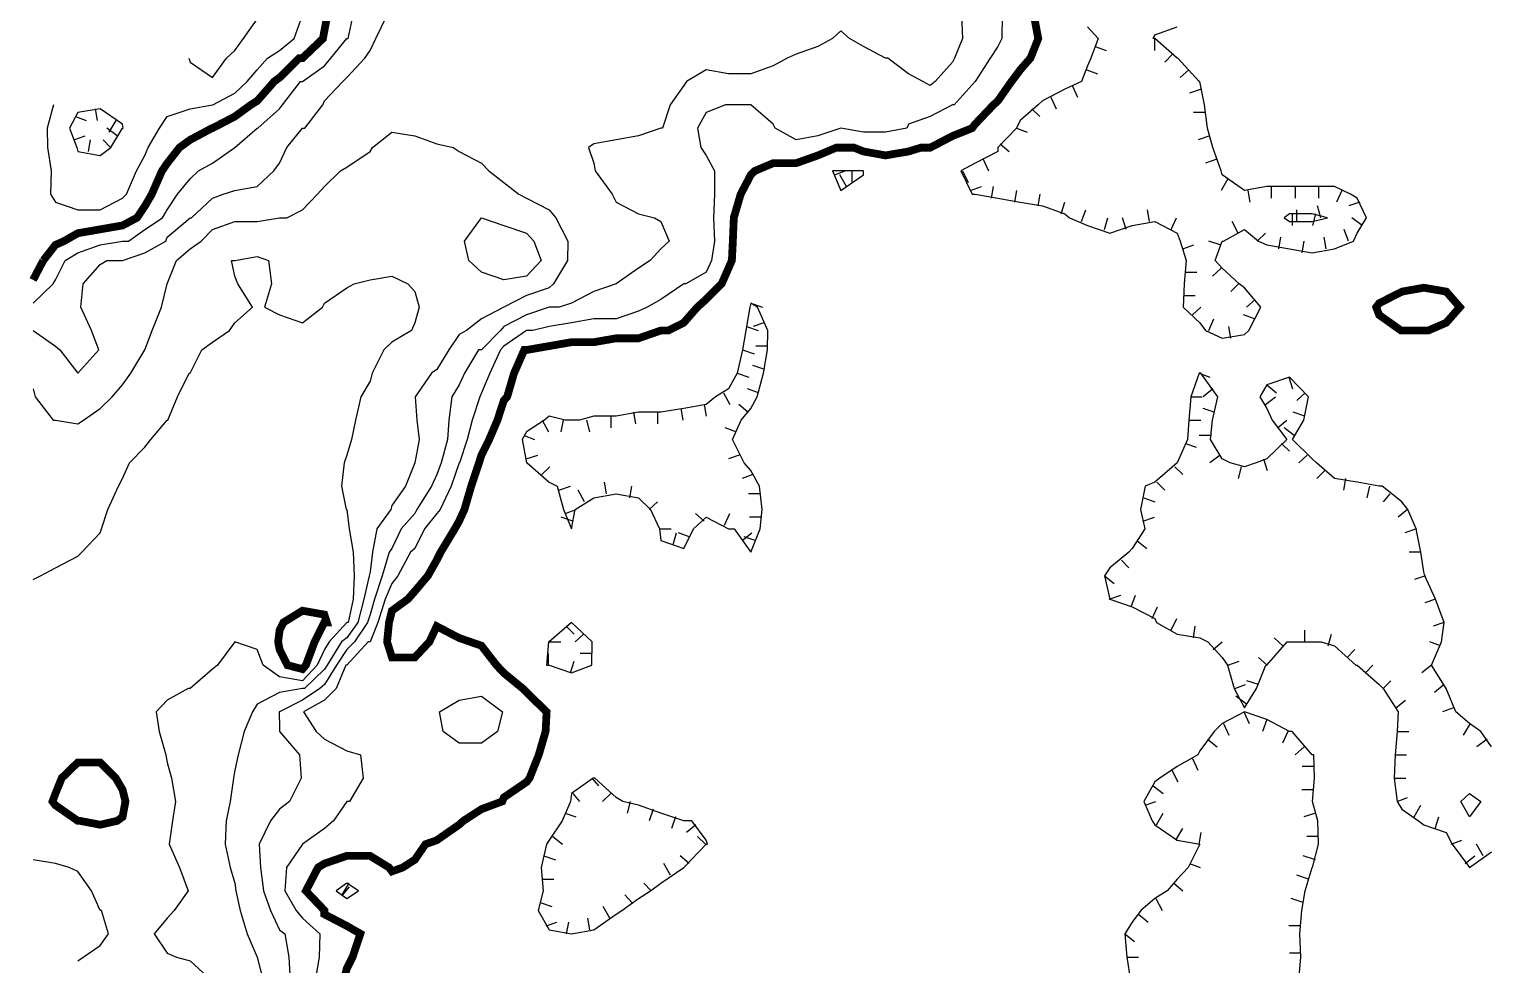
# Model space of a CAD drawing. Extents: x 628896 to 629898, y 4519176 to 4520140.
# Drawn here: x 628896.4 to 629083.9, y 4519316 to 4519436.2 of the extents above; entities that cross this region are included whole.
import ezdxf

# ---------------------------------------------------------------- set-up
doc = ezdxf.new("R2010")
doc.units = 0

msp = doc.modelspace()

# ---------------------------------------------------------------- linework, layer by layer
at = {"layer": 'GSLAYER', "linetype": 'CONTINUOUS', "flags": 128}
for points in [[(628896.9375, 4519401), (628899.5, 4519403.5), (628899.8125, 4519404), (628901.0625, 4519406.5), (628902.6875, 4519407.5), (628905.5625, 4519408.5), (628908.4375, 4519409), (628909.1875, 4519409), (628911.3125, 4519410.5), (628913.5625, 4519412), (628914.1875, 4519413), (628915.5, 4519415), (628917.125, 4519417), (628918.1875, 4519418), (628920, 4519419), (628922.875, 4519421), (628922.875, 4519421), (628925.75, 4519423.5), (628925.8125, 4519423.5), (628928.625, 4519426), (628929, 4519426.5), (628931.3125, 4519429.5), (628931.5625, 4519429.5), (628934.375, 4519431.5), (628935.1875, 4519432.5), (628937.25, 4519435), (628937.4375, 4519435), (628938.0625, 4519438)], [(628896.9375, 4519397.5), (628899.8125, 4519395.5), (628900.375, 4519395), (628902.6875, 4519392), (628905.375, 4519395), (628904.4375, 4519397.5), (628903.0625, 4519400.5), (628903.375, 4519403.5), (628905.5625, 4519406), (628906.4375, 4519406.5), (628908.4375, 4519406.5), (628911.3125, 4519407.5), (628914, 4519409), (628914.1875, 4519409.5), (628917.125, 4519412), (628917.3125, 4519412), (628920, 4519414.5), (628921.375, 4519415), (628922.875, 4519415.5), (628925.75, 4519416), (628927.875, 4519418), (628928.625, 4519419), (628929.5625, 4519421), (628931.5625, 4519423.5), (628931.875, 4519423.5), (628934.1875, 4519426.5), (628934.375, 4519427), (628936.75, 4519429.5), (628937.25, 4519430), (628939.5625, 4519432.5), (628940.25, 4519433.5), (628941, 4519435), (628942.4375, 4519438)], [(628908.9375, 4519415), (628910.25, 4519418), (628911.3125, 4519420), (628911.75, 4519421), (628913.1875, 4519423.5), (628914.1875, 4519425), (628917.125, 4519426), (628920, 4519426.5), (628920.0625, 4519426.5), (628922.875, 4519428), (628924.4375, 4519429.5), (628925.75, 4519431), (628927.0625, 4519432.5), (628928.625, 4519433.5), (628930.5, 4519435), (628931.5625, 4519438)], [(628921.8125, 4519432.5), (628922.875, 4519433.5), (628924, 4519435), (628925.75, 4519437.5)], [(629016.25, 4519438), (629016.375, 4519435), (629015.375, 4519432.5), (629015.125, 4519432), (629012.875, 4519429.5), (629012.25, 4519429), (629011.3125, 4519429.5), (629009.4375, 4519430.5), (629006.8125, 4519432.5), (629006.5, 4519432.5), (629003.6875, 4519434), (629001.875, 4519435), (629000.75, 4519436), (628999.6875, 4519435), (628997.8125, 4519434), (628995, 4519433), (628993.875, 4519432.5), (628992.0625, 4519431.5), (628989.1875, 4519430.5), (628986.3125, 4519430.5), (628983.4375, 4519431), (628980.9375, 4519429.5), (628980.5625, 4519429), (628978.8125, 4519426.5), (628977.8125, 4519423.5), (628977.625, 4519423.5), (628974.75, 4519422.5), (628971.875, 4519422), (628969, 4519421.5), (628968.3125, 4519421), (628969, 4519419), (628969.1875, 4519418), (628971.375, 4519415), (628971.875, 4519414), (628974.75, 4519412.5), (628976.8125, 4519412), (628977.625, 4519411.5), (628978.6875, 4519409), (628977.625, 4519408), (628976.25, 4519406.5), (628974.75, 4519405.5), (628971.875, 4519403.5), (628969, 4519402.5), (628966.125, 4519401), (628964.5625, 4519400.5), (628963.25, 4519400.5), (628960.375, 4519399.5), (628957.4375, 4519398), (628957, 4519397.5), (628954.5625, 4519395), (628954.1875, 4519395), (628952.375, 4519392), (628951.6875, 4519390.5), (628950.75, 4519389), (628950.375, 4519386), (628950.1875, 4519383.5), (628949.375, 4519380.5), (628948.8125, 4519379), (628948.125, 4519377.5), (628946.25, 4519374.5), (628946, 4519374), (628944.25, 4519372), (628943.0625, 4519369.5), (628942.6875, 4519369), (628941.8125, 4519366), (628940.8125, 4519363), (628940.25, 4519361), (628939.9375, 4519360), (628938.25, 4519357.5), (628937.25, 4519356.5), (628935.9375, 4519354.5), (628934.375, 4519352), (628933.8125, 4519351.5), (628931.5625, 4519350), (628928.625, 4519348.5), (628928.5625, 4519348.5), (628928.625, 4519346.5), (628928.625, 4519346), (628931.1875, 4519343), (628931.375, 4519340), (628929.875, 4519337), (628928.625, 4519336), (628927.4375, 4519334.5), (628926, 4519331.5), (628926.1875, 4519328.5), (628926.5625, 4519325.5), (628927.4375, 4519323), (628928.625, 4519320.5), (628929.3125, 4519320), (628929.8125, 4519317), (628930, 4519314)], [(629021.5, 4519438), (629021.4375, 4519435), (629020.9375, 4519434), (629019.9375, 4519432.5), (629018, 4519429.5), (629015.3125, 4519426.5), (629015.125, 4519426.5), (629012.25, 4519425), (629009.4375, 4519424), (629009.25, 4519423.5), (629006.5, 4519423), (629003.6875, 4519423), (629000.75, 4519423.5), (628997.8125, 4519422.5), (628995, 4519422), (628992.3125, 4519423.5), (628992.0625, 4519424), (628989.1875, 4519426.5), (628988.125, 4519426.5), (628986.3125, 4519426.5), (628985.9375, 4519426.5), (628983.4375, 4519425.5), (628982.3125, 4519423.5), (628982.75, 4519421), (628983.4375, 4519420), (628984.5, 4519418), (628984.5, 4519415), (628984.375, 4519412), (628984.5, 4519409), (628984.125, 4519406.5), (628983.4375, 4519405), (628980.8125, 4519403.5), (628980.5625, 4519403.5), (628977.625, 4519401.5), (628975.875, 4519400.5), (628974.75, 4519400), (628971.875, 4519399), (628969, 4519399), (628966.125, 4519398.5), (628963.25, 4519398), (628961.1875, 4519397.5), (628960.375, 4519397.5), (628957.4375, 4519395.5), (628957, 4519395), (628955.625, 4519392), (628954.5625, 4519389.5), (628954.375, 4519389), (628953.375, 4519386), (628952.75, 4519383.5), (628951.75, 4519380.5), (628951.6875, 4519380.5), (628950.6875, 4519377.5), (628949.25, 4519374.5), (628948.8125, 4519374), (628947.25, 4519372), (628946, 4519369.5), (628945.4375, 4519369), (628943.8125, 4519366), (628943.0625, 4519365), (628942.1875, 4519363), (628941.25, 4519360), (628940.25, 4519357.5), (628940, 4519357.5), (628937.25, 4519354.5), (628937.125, 4519354.5), (628935.875, 4519351.5), (628934.375, 4519350), (628931.6875, 4519348.5), (628933.3125, 4519346), (628934.375, 4519345), (628937.25, 4519343.5), (628939, 4519343), (628939.375, 4519340), (628937.625, 4519337), (628937.25, 4519337), (628935.5625, 4519334.5), (628934.375, 4519333.5), (628931.5625, 4519331.5), (628929.5, 4519328.5), (628929.3125, 4519325.5), (628930.75, 4519323), (628931.5625, 4519322), (628933.8125, 4519320), (628933.6875, 4519317), (628933.1875, 4519314)], [(629032.4375, 4519436.5), (629033.8125, 4519435), (629032.875, 4519432.5), (629032.4375, 4519431.5), (629031.6875, 4519429.5), (629029.5625, 4519428.5), (629026.6875, 4519427), (629026.125, 4519426.5), (629023.8125, 4519424.5), (629023.3125, 4519423.5), (629020.9375, 4519421), (629020.9375, 4519420.5), (629018, 4519419), (629016.1875, 4519418), (629017.625, 4519415), (629018, 4519415), (629020.9375, 4519414.5), (629023.8125, 4519414), (629026.6875, 4519413.5), (629029.5625, 4519412.5), (629030.125, 4519412), (629032.4375, 4519411), (629035.3125, 4519410), (629038.1875, 4519411), (629041.125, 4519411.5), (629044, 4519410), (629044.375, 4519409), (629045.125, 4519406.5), (629044.875, 4519403.5), (629044.75, 4519400.5), (629046.875, 4519398.5), (629047.625, 4519397.5), (629049.75, 4519396.5), (629052.625, 4519397), (629053.1875, 4519397.5)], [(629053.1875, 4519397.5), (629054.75, 4519400.5), (629052.625, 4519403), (629051.9375, 4519403.5), (629049.75, 4519405.5), (629048.875, 4519406.5), (629049.75, 4519409), (629049.9375, 4519409), (629052.625, 4519410.5), (629054.4375, 4519409), (629055.5, 4519408.5), (629058.4375, 4519408), (629061.3125, 4519407.5), (629064.1875, 4519408), (629066.625, 4519409), (629067.125, 4519410), (629068.3125, 4519412), (629067.125, 4519414.5), (629066.25, 4519415), (629064.1875, 4519416), (629061.3125, 4519416), (629058.4375, 4519416), (629055.5, 4519416), (629052.625, 4519415.5), (629049.75, 4519417.5), (629049.625, 4519418), (629048.5625, 4519421), (629047.875, 4519423.5), (629047.5, 4519426.5), (629046.875, 4519429.5), (629046.8125, 4519429.5), (629044.0625, 4519432.5), (629044, 4519432.5), (629041.125, 4519435), (629040.875, 4519435), (629041.125, 4519435.5), (629044, 4519436.5)], [(629041.0625, 4519435), (629041.0625, 4519433.5)], [(629033.4375, 4519434), (629034.875, 4519433.5)], [(629043.375, 4519433), (629042.375, 4519432)], [(628916.9375, 4519432.5), (628917.125, 4519432), (628920, 4519430), (628921.8125, 4519432.5)], [(629032.375, 4519431), (629033.75, 4519430.5)], [(629045.5, 4519431), (629044.375, 4519430)], [(629027.75, 4519427.5), (629028.4375, 4519426)], [(629030.5, 4519429), (629031.1875, 4519427.5)], [(629047.0625, 4519428.5), (629045.5625, 4519428)], [(628899.5625, 4519426.5), (628898.75, 4519423.5), (628898.8125, 4519421), (628899.25, 4519418), (628899.1875, 4519415), (628899.8125, 4519414), (628902.6875, 4519413), (628905.5625, 4519413), (628908.4375, 4519414.5), (628908.9375, 4519415)], [(628906.9375, 4519421), (628908.4375, 4519423.5), (628908.5, 4519423.5), (628908.4375, 4519424), (628905.5625, 4519426), (628902.6875, 4519425.5), (628901.625, 4519423.5), (628902.5625, 4519421), (628902.6875, 4519420.5), (628905.5625, 4519420), (628906.9375, 4519421)], [(628904.9375, 4519426), (628905.1875, 4519424.5)], [(629025.3125, 4519426), (629026.3125, 4519425)], [(629047.5625, 4519425.5), (629046.0625, 4519425.5)], [(628902.375, 4519425), (628903.75, 4519424.5)], [(628907.5625, 4519424.5), (628906.6875, 4519423)], [(628896.9375, 4519390), (628897.1875, 4519389), (628899.5, 4519386), (628899.8125, 4519386), (628902.6875, 4519385.5), (628903.4375, 4519386), (628905.5625, 4519387.5), (628907.125, 4519389), (628908.4375, 4519390.5), (628909.5, 4519392), (628911.3125, 4519395), (628912.25, 4519397.5), (628913.4375, 4519400.5), (628914.1875, 4519403.5), (628914.1875, 4519403.5), (628915.375, 4519406.5), (628917.125, 4519408), (628918.5625, 4519409), (628920, 4519410.5), (628922.875, 4519411.5), (628925.75, 4519411.5), (628928.625, 4519412), (628929.5625, 4519412), (628931.5625, 4519413), (628933.5, 4519415), (628934.375, 4519416), (628936.4375, 4519418), (628937.25, 4519418.5), (628940.25, 4519420.5), (628940.5625, 4519421), (628943.0625, 4519423), (628946, 4519422.5), (628948.8125, 4519421.5), (628950.9375, 4519421), (628951.6875, 4519420.5), (628954.5625, 4519419), (628955.5, 4519418), (628957.4375, 4519416.5), (628959.375, 4519415), (628960.375, 4519414.5), (628963.25, 4519413), (628964.125, 4519412), (628965.6875, 4519409), (628965.625, 4519406.5), (628963.8125, 4519403.5), (628963.25, 4519403), (628960.375, 4519402), (628957.4375, 4519400.5), (628954.5625, 4519399), (628952.625, 4519397.5), (628951.6875, 4519397), (628950.375, 4519395), (628948.8125, 4519392.5), (628948.125, 4519392), (628946.0625, 4519389), (628946.25, 4519386), (628946.5625, 4519383.5), (628946, 4519380.5), (628946, 4519380.5), (628944.8125, 4519377.5), (628943.0625, 4519375), (628942.9375, 4519374.5), (628941.125, 4519372), (628940.5625, 4519369), (628940.25, 4519366.5), (628940.125, 4519366), (628939.4375, 4519363), (628938.6875, 4519360), (628937.25, 4519358), (628936.5625, 4519357.5), (628934.75, 4519354.5), (628934.375, 4519354), (628931.8125, 4519351.5), (628931.5625, 4519351.5), (628928.625, 4519351), (628925.75, 4519349.5), (628925.125, 4519348.5), (628924.0625, 4519346), (628923.3125, 4519343), (628922.875, 4519341), (628922.6875, 4519340), (628922.25, 4519337), (628921.75, 4519334.5), (628921.625, 4519331.5), (628922.25, 4519328.5), (628922.875, 4519326.5), (628923, 4519325.5), (628923.5625, 4519323), (628924.4375, 4519320), (628925.75, 4519317), (628926.5, 4519314)], [(628902.1875, 4519422), (628903.625, 4519422.5)], [(628904.0625, 4519420.5), (628904.3125, 4519422)], [(628906.875, 4519421), (628905.9375, 4519422)], [(628907.75, 4519422.5), (628906.4375, 4519423.5)], [(629023.3125, 4519423.5), (629024.6875, 4519423)], [(629048.1875, 4519422.5), (629046.6875, 4519422)], [(629021.25, 4519421.5), (629022.375, 4519420.5)], [(629003.6875, 4519418), (629003.6875, 4519418), (629000.75, 4519418), (628999.6875, 4519418), (629000.75, 4519415.5), (629003.6875, 4519417.5), (629003.6875, 4519418)], [(628999.9375, 4519417.5), (629001.3125, 4519418)], [(629002.1875, 4519418), (629002.1875, 4519416.5)], [(629003.6875, 4519418), (629002.1875, 4519418)], [(629016.375, 4519418), (629017.125, 4519416.5)], [(629019.0625, 4519419.5), (629019.75, 4519418)], [(629049.0625, 4519419.5), (629047.625, 4519419)], [(629001.5, 4519416), (629000.625, 4519417.5)], [(629050.5, 4519417), (629049.625, 4519415.5)], [(629017.4375, 4519415.5), (629018.8125, 4519416)], [(629020.125, 4519414.5), (629020.375, 4519416)], [(629023.125, 4519414), (629023.375, 4519415.5)], [(629026.125, 4519413.5), (629026.375, 4519415)], [(629053.0625, 4519415.5), (629053.3125, 4519414)], [(629056.0625, 4519416), (629056.0625, 4519414.5)], [(629059.125, 4519416), (629059.125, 4519414.5)], [(629062.125, 4519416), (629062.125, 4519414.5)], [(629065.125, 4519415.5), (629064.4375, 4519414)], [(629029.0625, 4519412.5), (629029.5625, 4519414)], [(629031.6875, 4519411.5), (629032.25, 4519413)], [(629040.4375, 4519411.5), (629040.1875, 4519413)], [(629063.3125, 4519412), (629061.3125, 4519412.5), (629058.4375, 4519412.5), (629057.75, 4519412), (629058.4375, 4519411.5), (629061.3125, 4519411.5), (629063.3125, 4519412)], [(629058.75, 4519412.5), (629058.75, 4519411)], [(629059.375, 4519411.5), (629059.375, 4519413)], [(629061.75, 4519412.5), (629061.375, 4519411)], [(629062.4375, 4519412), (629062, 4519413.5)], [(629067.4375, 4519414), (629066.0625, 4519413.5)], [(628952.9375, 4519406.5), (628952.375, 4519409), (628954.5625, 4519412), (628957.4375, 4519411), (628960.375, 4519410), (628961.3125, 4519409), (628962.25, 4519406.5), (628960.375, 4519404.5), (628957.4375, 4519404), (628954.5625, 4519405), (628952.9375, 4519406.5)], [(629034.625, 4519410.5), (629035.0625, 4519412)], [(629037.4375, 4519410.5), (629036.9375, 4519412)], [(629043.1875, 4519410.5), (629043.875, 4519412)], [(629051.8125, 4519410), (629051.0625, 4519411.5)], [(629066, 4519409), (629065.4375, 4519410.5)], [(629067.75, 4519411), (629066.4375, 4519412)], [(629049.5, 4519408.5), (629048.0625, 4519409)], [(629054.25, 4519409), (629055.3125, 4519410)], [(629057.0625, 4519408), (629057.3125, 4519409.5)], [(629060.0625, 4519407.5), (629060.3125, 4519409)], [(629063.125, 4519408), (629062.875, 4519409.5)], [(628896.9375, 4519365.5), (628897.875, 4519366), (628899.8125, 4519367), (628902.6875, 4519368.5), (628903.1875, 4519369), (628905.5625, 4519371.5), (628905.75, 4519372), (628906.5625, 4519374.5), (628907.9375, 4519377.5), (628908.4375, 4519378.5), (628909.3125, 4519380.5), (628911.3125, 4519382.5), (628912.0625, 4519383.5), (628914.1875, 4519386), (628914.25, 4519386), (628915.5, 4519389), (628917, 4519392), (628917.125, 4519392), (628918.625, 4519395), (628920, 4519396), (628922.1875, 4519397.5), (628922.875, 4519398.5), (628925.125, 4519400.5), (628923.25, 4519403.5), (628922.875, 4519404.5), (628922.4375, 4519406.5), (628922.875, 4519406.5), (628925.75, 4519407), (628927.1875, 4519406.5), (628927.5625, 4519403.5), (628926.6875, 4519400.5), (628928.625, 4519399.5), (628931.5625, 4519398.5), (628934.125, 4519400.5), (628934.375, 4519401), (628937.25, 4519403), (628938.1875, 4519403.5), (628940.25, 4519404), (628943.0625, 4519404.5), (628945.125, 4519403.5), (628946, 4519402.5), (628946.5625, 4519400.5), (628946, 4519398.5), (628945.5625, 4519397.5), (628943.0625, 4519396), (628942, 4519395), (628940.5, 4519392), (628940.25, 4519391), (628939.0625, 4519389), (628938.375, 4519386), (628937.875, 4519383.5), (628937.25, 4519381.5), (628936.9375, 4519380.5), (628936.5625, 4519377.5), (628937.1875, 4519374.5), (628937.25, 4519374.5), (628937.5625, 4519372), (628938.0625, 4519369), (628938.1875, 4519366), (628938.0625, 4519363), (628937.4375, 4519360), (628937.25, 4519360), (628935, 4519357.5), (628934.375, 4519356.5), (628933.4375, 4519354.5), (628931.5625, 4519352.5), (628928.625, 4519353), (628926.5, 4519354.5), (628925.75, 4519356.5), (628922.875, 4519357.5), (628920.625, 4519354.5), (628920, 4519354), (628917.125, 4519351.5), (628916.875, 4519351.5), (628914.1875, 4519350), (628912.75, 4519348.5), (628913.125, 4519346), (628914, 4519343), (628914.1875, 4519342), (628914.75, 4519340), (628915.25, 4519337), (628914.875, 4519334.5), (628914.4375, 4519331.5), (628915.75, 4519328.5), (628916.875, 4519325.5), (628915.0625, 4519323), (628914.1875, 4519322), (628912.5, 4519320), (628914.1875, 4519317.5), (628915.375, 4519317), (628917.125, 4519316.5), (628919.875, 4519314)], [(629044.6875, 4519408), (629046.125, 4519408.5)], [(629045.0625, 4519405), (629046.5, 4519405)], [(629049.625, 4519405.5), (629048.5, 4519404.5)], [(629051.875, 4519403.5), (629050.875, 4519402.5)], [(629044.875, 4519402), (629046.3125, 4519402)], [(629054, 4519401.5), (629052.875, 4519400.5)], [(628989.1875, 4519369), (628990.375, 4519372), (628990.625, 4519374.5), (628990.3125, 4519377.5), (628989.1875, 4519379.5), (628988.3125, 4519380.5), (628986.8125, 4519383.5), (628987.9375, 4519386), (628989.1875, 4519387.5), (628990, 4519389), (628990.8125, 4519392), (628991.3125, 4519395), (628991.375, 4519397.5), (628990.0625, 4519400.5), (628989.1875, 4519401), (628989.0625, 4519400.5), (628988.5625, 4519397.5), (628988.125, 4519395), (628987.4375, 4519392), (628986.3125, 4519390), (628984.625, 4519389), (628983.4375, 4519388), (628980.5625, 4519387.5), (628977.625, 4519387), (628974.75, 4519387), (628971.875, 4519386.5), (628969, 4519386.5), (628967.1875, 4519386), (628966.125, 4519386), (628965.3125, 4519386), (628963.25, 4519386.5), (628962.6875, 4519386), (628960.375, 4519384.5), (628959.8125, 4519383.5), (628960.375, 4519380.5), (628960.4375, 4519380.5), (628963.25, 4519378), (628964.3125, 4519377.5), (628965.125, 4519374.5), (628966.125, 4519372), (628966.625, 4519374.5), (628969, 4519376), (628971.875, 4519376.5), (628974.75, 4519376), (628976.3125, 4519374.5), (628977.4375, 4519372), (628977.625, 4519370.5), (628980.5625, 4519369.5), (628981.8125, 4519372), (628983.4375, 4519373.5), (628986.3125, 4519372), (628987.0625, 4519372), (628989.1875, 4519369)], [(628989.1875, 4519401), (628990.6875, 4519400.5)], [(629045.9375, 4519399.5), (629047, 4519400.5)], [(629053.9375, 4519399), (629052.5, 4519399.5)], [(628988.625, 4519398), (628990.125, 4519397.5)], [(628990.875, 4519398.5), (628989.5, 4519398)], [(629048.0625, 4519397.5), (629048.6875, 4519399)], [(629050.875, 4519396.5), (629050.625, 4519398)], [(628991.3125, 4519395.5), (628989.8125, 4519395.5)], [(628988.125, 4519395), (628989.625, 4519394.5)], [(628987.4375, 4519392), (628988.9375, 4519391.5)], [(628991, 4519392.5), (628989.4375, 4519393)], [(629084.375, 4519344), (629083, 4519346), (629081.5625, 4519347), (629079.8125, 4519348.5), (629078.5625, 4519351.5), (629076.6875, 4519354.5), (629077.9375, 4519357.5), (629078.3125, 4519360), (629077.1875, 4519363), (629075.8125, 4519366), (629075.6875, 4519366.5), (629075.3125, 4519369), (629074.6875, 4519372), (629073.625, 4519374.5), (629072.875, 4519375.5), (629070.3125, 4519377.5), (629069.9375, 4519377.5), (629067.125, 4519378), (629064.1875, 4519378.5), (629061.875, 4519380.5), (629061.3125, 4519381), (629058.8125, 4519383.5), (629060.25, 4519386), (629060.875, 4519389), (629058.4375, 4519391.5), (629055.5, 4519390.5), (629054.625, 4519389), (629055.5, 4519387.5), (629056.1875, 4519386), (629058.0625, 4519383.5), (629055.5, 4519381), (629054.125, 4519380.5), (629052.625, 4519380), (629050.8125, 4519380.5), (629049.75, 4519381), (629048.25, 4519383.5), (629048.5, 4519386), (629049.1875, 4519389), (629047, 4519392), (629046.875, 4519392), (629046.8125, 4519392), (629045.75, 4519389), (629045.5, 4519386), (629045.3125, 4519383.5), (629044, 4519380.5), (629041.125, 4519378), (629039.875, 4519377.5), (629039.25, 4519374.5), (629039.8125, 4519372), (629038.1875, 4519369.5), (629037.75, 4519369), (629035.3125, 4519367), (629034.625, 4519366), (629035.3125, 4519363), (629038.1875, 4519362), (629041.125, 4519360.5), (629041.3125, 4519360), (629044, 4519358.5), (629046.875, 4519358), (629047.9375, 4519357.5), (629049.75, 4519355.5), (629050.4375, 4519354.5), (629051.3125, 4519351.5), (629052.625, 4519349), (629054.1875, 4519351.5), (629055.375, 4519354.5), (629055.5, 4519354.5), (629058.125, 4519357.5), (629058.4375, 4519357.5), (629061.3125, 4519357.5), (629062.5, 4519357.5), (629064.1875, 4519357), (629066.9375, 4519354.5), (629067.125, 4519354.5), (629069.9375, 4519352), (629070.4375, 4519351.5), (629072.375, 4519348.5), (629072.25, 4519346), (629072, 4519343), (629071.875, 4519340), (629072.25, 4519337), (629072.875, 4519336), (629075, 4519334.5), (629075.6875, 4519334), (629078.5625, 4519333), (629079.3125, 4519331.5), (629081.5625, 4519328.5), (629084.375, 4519330.5)], [(629046.8125, 4519392), (629048.1875, 4519391.5)], [(628990.1875, 4519389.5), (628988.75, 4519390)], [(629048.5625, 4519390), (629047.3125, 4519389)], [(629055.5, 4519390.5), (629056.75, 4519389.5)], [(629058.3125, 4519391.5), (629058.8125, 4519390)], [(628983.1875, 4519388), (628983.4375, 4519386.5)], [(628985.6875, 4519389.5), (628986.5, 4519388)], [(628988.8125, 4519387), (628987.625, 4519388)], [(629045.75, 4519389), (629047.1875, 4519389)], [(629055.3125, 4519388), (629056.625, 4519389)], [(629060.4375, 4519389.5), (629059.375, 4519388.5)], [(628971.1875, 4519386.5), (628971.1875, 4519385)], [(628974.125, 4519387), (628974.375, 4519385.5)], [(628977.1875, 4519387), (628977.1875, 4519385.5)], [(628980.1875, 4519387.5), (628980.4375, 4519386)], [(629048.75, 4519387), (629047.3125, 4519387.5)], [(629060.375, 4519386.5), (629058.875, 4519387)], [(628962.375, 4519386), (628963.1875, 4519384.5)], [(628965.0625, 4519386), (628964.75, 4519384.5)], [(628968.0625, 4519386), (628968.4375, 4519384.5)], [(628987.25, 4519384.5), (628985.875, 4519385)], [(629045.5, 4519386), (629047, 4519386)], [(629056.875, 4519385), (629058.0625, 4519386)], [(629059, 4519384), (629057.75, 4519385)], [(628960.0625, 4519384), (628961.375, 4519383.5)], [(629045.0625, 4519383), (629046.4375, 4519382.5)], [(629048.375, 4519384), (629046.8125, 4519384)], [(629057.375, 4519383), (629058.4375, 4519382)], [(628960.3125, 4519381), (628961.8125, 4519381.5)], [(628987.6875, 4519381.5), (628986.3125, 4519381)], [(629049.5, 4519381.5), (629048.1875, 4519380.5)], [(629055.0625, 4519381), (629055.5625, 4519379.5)], [(629060.6875, 4519381.5), (629059.625, 4519380.5)], [(628962.3125, 4519379), (628963.375, 4519380)], [(628989.4375, 4519379), (628988.0625, 4519378.5)], [(629043.6875, 4519380), (629044.6875, 4519379)], [(629052.1875, 4519380), (629051.8125, 4519378.5)], [(629062.9375, 4519379.5), (629061.9375, 4519378.5)], [(628964.5, 4519377), (628966, 4519377.5)], [(628967.8125, 4519375.5), (628967, 4519377)], [(628970.625, 4519376.5), (628970.375, 4519378)], [(628973.625, 4519376), (628973.875, 4519377.5)], [(629041.375, 4519378), (629042.375, 4519377)], [(629065.625, 4519378.5), (629065.375, 4519377)], [(629068.6875, 4519377.5), (629068.375, 4519376)], [(628976.125, 4519374.5), (628977.1875, 4519375.5)], [(628990.375, 4519376.5), (628988.875, 4519376.5)], [(629039.6875, 4519376), (629041.125, 4519375.5)], [(629071.3125, 4519376.5), (629070.4375, 4519375.5)], [(628966.3125, 4519373), (628964.8125, 4519373.5)], [(628965.3125, 4519374), (628966.75, 4519374.5)], [(628983.1875, 4519373), (628982.0625, 4519374)], [(628985.8125, 4519372.5), (628986.5, 4519374)], [(628990.5, 4519373.5), (628989, 4519373.5)], [(629039.5625, 4519373), (629041.0625, 4519373.5)], [(629073.5625, 4519374.5), (629072.375, 4519373.5)], [(628977.4375, 4519372), (628978.9375, 4519372)], [(628979.1875, 4519370), (628979.625, 4519371.5)], [(628981.25, 4519371), (628979.875, 4519371.5)], [(628988.0625, 4519370.5), (628989.3125, 4519371.5)], [(629074.75, 4519372), (629073.25, 4519371.5)], [(628989.75, 4519370.5), (628988.3125, 4519371)], [(629038.8125, 4519370.5), (629040.0625, 4519369.5)], [(629036.8125, 4519368), (629037.75, 4519367)], [(629075.3125, 4519369), (629073.8125, 4519369)], [(629034.625, 4519366), (629035.875, 4519365)], [(629075.875, 4519366), (629074.5, 4519365.5)], [(629035.25, 4519363), (629036.75, 4519363.5)], [(629038.0625, 4519362), (629038.625, 4519363.5)], [(629040.75, 4519360.5), (629041.4375, 4519362)], [(629077.1875, 4519363), (629075.8125, 4519362.5)], [(628968.75, 4519354.5), (628968.8125, 4519357.5), (628966.125, 4519360), (628963.25, 4519357.5), (628963.1875, 4519357.5), (628962.9375, 4519354.5), (628963.25, 4519354.5), (628966.125, 4519353.5), (628968.75, 4519354.5)], [(629043.1875, 4519359), (629043.9375, 4519360.5)], [(629078.25, 4519360), (629076.875, 4519359.5)], [(628965.4375, 4519359.5), (628966.5, 4519358.5)], [(628967.6875, 4519358.5), (628966.625, 4519357.5)], [(629046.0625, 4519358), (629046.3125, 4519359.5)], [(629057.5625, 4519357), (629056.4375, 4519358)], [(629060.375, 4519357.5), (629060.375, 4519359)], [(629063.375, 4519357), (629063.8125, 4519358.5)], [(628963.1875, 4519357.5), (628964.75, 4519357.5)], [(629048.625, 4519356.5), (629049.75, 4519357.5)], [(629065.8125, 4519355.5), (629066.8125, 4519356.5)], [(629077.8125, 4519357), (629076.4375, 4519357.5)], [(628963.1875, 4519354.5), (628963.1875, 4519356)], [(628966, 4519353.5), (628966.5, 4519355)], [(628968.75, 4519356), (628967.25, 4519356)], [(629050.5, 4519354.5), (629051.9375, 4519355)], [(629055.5625, 4519354.5), (629054.4375, 4519355.5)], [(629068.1875, 4519353.5), (629069.125, 4519354.5)], [(629076.6875, 4519354.5), (629075.4375, 4519353.5)], [(629054.4375, 4519352), (629052.9375, 4519352.5)], [(629070.4375, 4519351.5), (629071.4375, 4519352.5)], [(628949.625, 4519346), (628949.1875, 4519348.5), (628951.6875, 4519350), (628954.5625, 4519350.5), (628957.25, 4519348.5), (628956.625, 4519346), (628954.5625, 4519344.5), (628951.6875, 4519344.5), (628949.625, 4519346)], [(629051.375, 4519351.5), (629052.75, 4519352)], [(629052.875, 4519349.5), (629051.5, 4519350.5)], [(629078.3125, 4519352), (629077.0625, 4519351)], [(629072.0625, 4519349), (629073.3125, 4519350)], [(629079.5, 4519349), (629078.0625, 4519348.5)], [(629059.625, 4519314), (629059.875, 4519317), (629059.75, 4519320), (629060, 4519323), (629060.4375, 4519325.5), (629061.3125, 4519328.5), (629061.375, 4519328.5), (629062.125, 4519331.5), (629062.0625, 4519334.5), (629061.375, 4519337), (629061.625, 4519340), (629061.5625, 4519343), (629061.3125, 4519343), (629058.75, 4519346), (629058.4375, 4519346), (629055.5, 4519347.5), (629052.625, 4519348.5), (629049.75, 4519347), (629048.75, 4519346), (629046.875, 4519343.5), (629046.625, 4519343), (629044, 4519341.5), (629041.75, 4519340), (629041.125, 4519339.5), (629039.6875, 4519337), (629040.75, 4519334.5), (629041.125, 4519334), (629044, 4519332), (629046.875, 4519331.5), (629045.375, 4519328.5), (629044, 4519327), (629042.6875, 4519325.5), (629041.125, 4519324.5), (629039.3125, 4519323), (629038.1875, 4519321.5), (629037.25, 4519320), (629037.5, 4519317), (629038, 4519314)], [(629049.9375, 4519347), (629050.625, 4519345.5)], [(629052.5625, 4519348.5), (629053.25, 4519347)], [(629055.5, 4519347.5), (629054.9375, 4519346)], [(629081.625, 4519347), (629080.75, 4519345.5)], [(629047.875, 4519345), (629049.125, 4519344)], [(629058.1875, 4519346), (629057.5, 4519344.5)], [(629072.25, 4519346), (629073.75, 4519346)], [(629083.8125, 4519345), (629082.5, 4519344)], [(629060.3125, 4519344), (629059.125, 4519343)], [(629072, 4519343), (629073.4375, 4519343)], [(629045.9375, 4519342.5), (629046.625, 4519341)], [(629061.5625, 4519341.5), (629060.0625, 4519341.5)], [(628972.625, 4519323), (628974.75, 4519324.5), (628976.3125, 4519325.5), (628977.625, 4519326.5), (628980.5625, 4519328.5), (628983.4375, 4519331.5), (628983.625, 4519331.5), (628983.4375, 4519332), (628981.625, 4519334.5), (628980.5625, 4519334.5), (628977.625, 4519335.5), (628974.75, 4519336.5), (628972.75, 4519337), (628971.875, 4519337.5), (628969.125, 4519340), (628969, 4519340), (628968.9375, 4519340), (628966.125, 4519338), (628966, 4519337), (628964.9375, 4519334.5), (628963.25, 4519332), (628962.9375, 4519331.5), (628962.25, 4519328.5), (628962.5, 4519325.5), (628961.875, 4519323), (628963.25, 4519320.5), (628966.125, 4519320), (628969, 4519320.5), (628971.875, 4519322.5), (628972.625, 4519323)], [(628968.75, 4519340), (628969.625, 4519339)], [(629043.3125, 4519341), (629044.0625, 4519339.5)], [(629071.875, 4519340), (629073.375, 4519340)], [(628966.3125, 4519338), (628967.1875, 4519337)], [(628971.1875, 4519338), (628970.125, 4519337)], [(629040.875, 4519339), (629042.1875, 4519338)], [(629061.5625, 4519338.5), (629060, 4519338.5)], [(629072.25, 4519337), (629073.5625, 4519337.5)], [(629080.4375, 4519337), (629081.5625, 4519338), (629083, 4519337), (629081.5625, 4519335), (629080.4375, 4519337)], [(628965.3125, 4519335.5), (628966.6875, 4519335)], [(628973.6875, 4519337), (628973.3125, 4519335.5)], [(628976.625, 4519336), (628976.125, 4519334.5)], [(629039.875, 4519336.5), (629041.25, 4519337)], [(629041.3125, 4519334), (629042.1875, 4519335.5)], [(629061.75, 4519335.5), (629060.25, 4519335)], [(629074.4375, 4519335), (629075.3125, 4519336.5)], [(628979.5, 4519335), (628979, 4519333.5)], [(628982.125, 4519334), (628980.9375, 4519333)], [(629077.125, 4519333.5), (629077.625, 4519335)], [(628963.75, 4519332.5), (628965, 4519331.5)], [(628983.375, 4519331.5), (628982.3125, 4519332.5)], [(629043.8125, 4519332), (629044.6875, 4519333.5)], [(629046.8125, 4519331.5), (629047.0625, 4519333)], [(629062.125, 4519332.5), (629060.625, 4519332.5)], [(629079.1875, 4519331.5), (629080.5625, 4519332)], [(628962.5625, 4519330), (628964.0625, 4519329.5)], [(628981.25, 4519329), (628980.125, 4519330)], [(629061.75, 4519329.5), (629060.1875, 4519330)], [(629081, 4519329), (629082.25, 4519330)], [(629083.3125, 4519330), (629082.4375, 4519331.5)], [(628903.375, 4519317), (628905.5625, 4519318.5), (628906.625, 4519320), (628905.75, 4519323), (628905.5625, 4519323), (628904.4375, 4519325.5), (628902.6875, 4519328), (628901.5625, 4519328.5), (628899.8125, 4519329), (628896.9375, 4519329.5)], [(628978.875, 4519327.5), (628978, 4519329)], [(629045.5625, 4519329), (629046.9375, 4519328.5)], [(628938.75, 4519325.5), (628937.25, 4519326.5), (628935.875, 4519325.5), (628937.25, 4519324.5), (628938.75, 4519325.5)], [(628937.5, 4519326.5), (628936.625, 4519325)], [(628962.375, 4519327), (628963.875, 4519327)], [(628976.375, 4519325.5), (628975.4375, 4519326.5)], [(629043.5625, 4519326.5), (629044.6875, 4519325.5)], [(629060.875, 4519327), (629059.375, 4519327.5)], [(628936.75, 4519325), (628937.625, 4519326)], [(628973.875, 4519324), (628973, 4519325)], [(629041.25, 4519324.5), (629042.0625, 4519323)], [(629060.1875, 4519324), (629058.625, 4519324.5)], [(628962.125, 4519324), (628963.625, 4519323.5)], [(628971.0625, 4519322), (628970.1875, 4519323.5)], [(629039, 4519322.5), (629040.25, 4519321.5)], [(628962.875, 4519321), (628964.25, 4519321.5)], [(628965.5, 4519320), (628965.8125, 4519321.5)], [(628968.5, 4519320.5), (628968.25, 4519322)], [(629059.8125, 4519321), (629058.3125, 4519321)], [(629037.25, 4519320), (629038.5, 4519319)], [(628902.6875, 4519316.5), (628903.375, 4519317)], [(629037.5, 4519317), (629039, 4519317)], [(629059.875, 4519317.5), (629058.4375, 4519317.5)]]:
    msp.add_lwpolyline(points, dxfattribs=at)
at = {"layer": 'GSLAYER', "linetype": 'CONTINUOUS', "const_width": 1, "flags": 128}
for points in [[(628898.25, 4519406.5), (628899.8125, 4519408.5), (628900.9375, 4519409), (628902.6875, 4519410), (628905.5625, 4519410.5), (628908.4375, 4519411), (628910.3125, 4519412), (628911.3125, 4519413.5), (628912.1875, 4519415), (628913.5, 4519418), (628914.1875, 4519419), (628915.75, 4519421), (628917.125, 4519422), (628919.9375, 4519423.5), (628920, 4519423.5), (628922.875, 4519425), (628924.9375, 4519426.5), (628925.75, 4519427), (628927.9375, 4519429.5), (628928.625, 4519430), (628931.125, 4519432.5), (628931.5625, 4519432.5), (628934.1875, 4519435), (628934.375, 4519436), (628934.75, 4519438)], [(629025.5625, 4519438), (629026.125, 4519435), (629025.125, 4519432.5), (629023.8125, 4519431), (629022.6875, 4519429.5), (629020.9375, 4519427), (629020.375, 4519426.5), (629018, 4519424), (629017.625, 4519423.5), (629015.125, 4519422.5), (629012.25, 4519421), (629011.0625, 4519421), (629009.4375, 4519420.5), (629006.5, 4519420), (629003.6875, 4519420.5), (629002.4375, 4519421), (629000.75, 4519421), (629000.1875, 4519421), (628997.8125, 4519420), (628995, 4519419), (628992.0625, 4519419), (628989.6875, 4519418), (628989.1875, 4519417.5), (628987.875, 4519415), (628987, 4519412), (628986.875, 4519409), (628986.75, 4519406.5), (628986.3125, 4519405.5), (628985.4375, 4519403.5), (628983.4375, 4519401.5), (628982.3125, 4519400.5), (628980.5625, 4519398.5), (628978.5625, 4519397.5), (628977.625, 4519397.5), (628974.75, 4519396.5), (628971.875, 4519396.5), (628969, 4519396), (628966.125, 4519396), (628963.25, 4519395.5), (628960.375, 4519395), (628960.0625, 4519395), (628958.75, 4519392), (628957.875, 4519389), (628957.4375, 4519388.5), (628956.625, 4519386), (628955.5625, 4519383.5), (628954.5625, 4519381.5), (628954.25, 4519380.5), (628953.25, 4519377.5), (628952.375, 4519374.5), (628951.6875, 4519373), (628951.125, 4519372), (628949.3125, 4519369), (628948.8125, 4519368), (628947.6875, 4519366), (628946, 4519364), (628945.125, 4519363), (628943.0625, 4519361.5), (628942.6875, 4519360), (628942.4375, 4519357.5), (628943.0625, 4519355.5), (628946, 4519355.5), (628947.875, 4519357.5), (628948.8125, 4519359.5), (628951.6875, 4519358), (628953.125, 4519357.5), (628954.5625, 4519357), (628956.5, 4519354.5), (628957.4375, 4519353.5), (628959.875, 4519351.5), (628960.375, 4519351), (628962.9375, 4519348.5), (628962.8125, 4519346), (628961.9375, 4519343), (628960.75, 4519340), (628960.375, 4519339.5), (628957.4375, 4519337.5), (628957.25, 4519337), (628954.5625, 4519336), (628952.25, 4519334.5), (628951.6875, 4519334), (628948.8125, 4519332), (628947.375, 4519331.5), (628946, 4519329.5), (628944.4375, 4519328.5), (628943.0625, 4519328), (628942.6875, 4519328.5), (628940.25, 4519330), (628937.25, 4519330), (628934.375, 4519329), (628933.5625, 4519328.5), (628932, 4519325.5), (628934.375, 4519323), (628934.375, 4519322.5), (628937.25, 4519321), (628939, 4519320), (628938, 4519317), (628937.25, 4519315.5), (628936.875, 4519314)], [(628896.9375, 4519404), (628898.25, 4519406.5)], [(629072.75, 4519397.5), (629069.9375, 4519399.5), (629069.5625, 4519400.5), (629069.9375, 4519401), (629072.875, 4519402.5), (629075.6875, 4519403), (629078.5625, 4519402.5), (629080.3125, 4519400.5), (629078.5625, 4519398.5), (629076.25, 4519397.5), (629075.6875, 4519397.5), (629072.875, 4519397.5), (629072.75, 4519397.5)], [(628929.625, 4519354.5), (628928.625, 4519356.5), (628928.4375, 4519357.5), (628928.625, 4519359), (628929.125, 4519360), (628931.5625, 4519361.5), (628934.375, 4519361), (628934.6875, 4519360), (628934.375, 4519360), (628933.125, 4519357.5), (628932, 4519354.5), (628931.5625, 4519354), (628929.625, 4519354.5)], [(628902.9375, 4519334.5), (628902.6875, 4519334.5), (628899.8125, 4519336.5), (628899.4375, 4519337), (628899.8125, 4519338), (628900.625, 4519340), (628902.6875, 4519342), (628905.5625, 4519342), (628907.5625, 4519340), (628908.4375, 4519338.5), (628908.8125, 4519337), (628908.4375, 4519335), (628907.75, 4519334.5), (628905.5625, 4519334), (628902.9375, 4519334.5)]]:
    msp.add_lwpolyline(points, dxfattribs=at)

doc.saveas('drawing.dxf')
